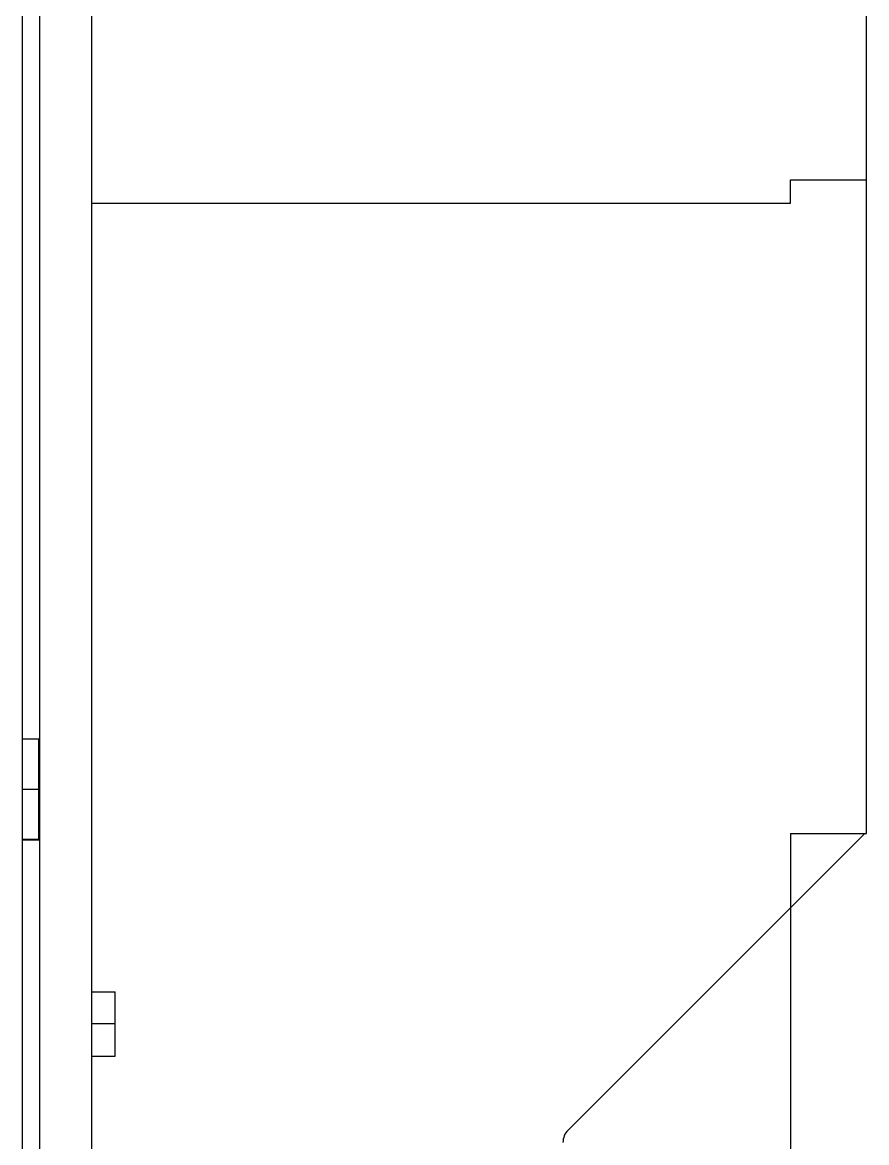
# Model space of a CAD drawing. Extents: x 0 to 323, y 0 to 931.
# Drawn here: x 15.6 to 87.6, y 539.3 to 634.8 of the extents above; entities that cross this region are included whole.
import ezdxf

# ---------------------------------------------------------------- set-up
doc = ezdxf.new("R2010")
doc.units = 0
doc.layers.add('-15N-THT. THIẾT BỊ ĐÓNG MỞ', color=40, linetype='CONTINUOUS')

# ---------------------------------------------------------------- blocks, each defined once
blk = doc.blocks.new('06 - N - SC VSD CHIẾU HÔNG ATV630D55~D90N4')
at = {"layer": '-15N-THT. THIẾT BỊ ĐÓNG MỞ'}
for p, q in [((-307.35, -274.3), (-307.35, 430.7)), ((-235.35, 99.954), (-235.35, 280.2)), ((-305.85, -276.864), (-305.85, 278.2)), ((-301.45, 262.2), (-301.45, -181.249)), ((-241.85, 155.7), (-235.35, 155.7)), ((-241.85, 153.7), (-241.85, 155.7)), ((-241.85, 155.7), (-241.85, 155.7)), ((-235.35, 155.7), (-235.35, 155.7)), ((-301.45, 153.7), (-301.45, 153.7)), ((-301.45, 153.7), (-241.85, 153.7)), ((-241.85, 153.7), (-241.85, 153.7)), ((-307.35, 108.002), (-307.35, 108.002)), ((-307.35, 108.002), (-305.95, 108.002)), ((-305.95, 107.989), (-307.35, 107.989)), ((-305.95, 108.002), (-305.95, 108.002)), ((-305.95, 99.398), (-305.95, 108.002)), ((-305.95, 103.7), (-307.35, 103.7)), ((-305.95, 99.439), (-307.35, 99.439)), ((-307.35, 99.398), (-307.35, 99.398)), ((-307.35, 99.398), (-305.95, 99.398)), ((-305.95, 99.398), (-305.95, 99.398)), ((-235.496, 99.954), (-260.811, 74.639)), ((-241.85, 99.954), (-235.35, 99.954)), ((-241.85, 99.954), (-241.85, -230.75)), ((-241.85, 99.954), (-241.85, 99.954)), ((-235.496, 99.954), (-235.496, 99.954)), ((-235.35, 99.954), (-235.35, 99.954)), ((-301.45, 86.45), (-299.45, 86.45)), ((-299.45, 80.95), (-299.45, 86.45)), ((-299.45, 83.7), (-301.45, 83.7)), ((-301.45, 80.95), (-299.45, 80.95)), ((-260.811, 74.639), (-260.811, 74.639))]:
    blk.add_line(p, q, dxfattribs=at)
blk.add_arc((-259.75, 73.579), 1.5, 134.99999, 179.99998, dxfattribs=at)

msp = doc.modelspace()

# ---------------------------------------------------------------- block references
msp.add_blockref('06 - N - SC VSD CHIẾU HÔNG ATV630D55~D90N4', (323, 465.7))

doc.saveas('drawing.dxf')
